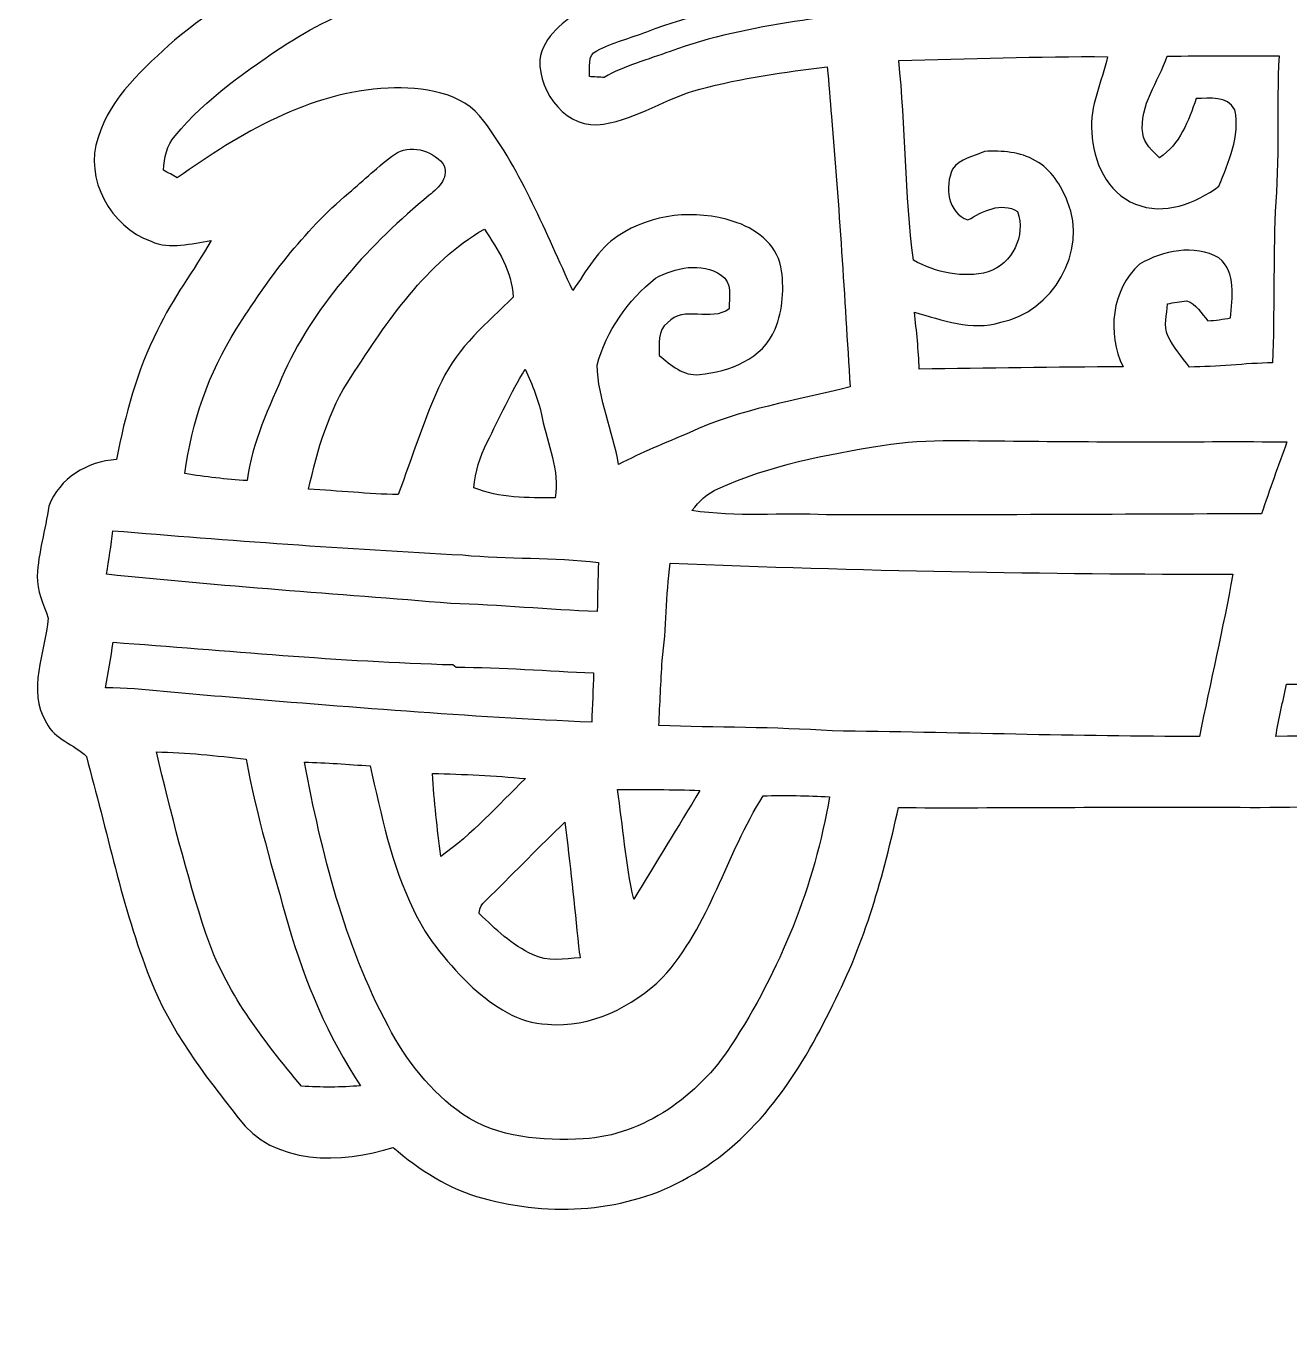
# Model space of a CAD drawing. Header units: centimetres. Extents: x -13.4 to 13.4, y -8.5 to 8.3.
# Drawn here: x -13.35 to -4.92, y -8.53 to 0.25 of the extents above; entities that cross this region are included whole.
import ezdxf

# ---------------------------------------------------------------- set-up
doc = ezdxf.new("R2010")
doc.units = ezdxf.units.CM
doc.header["$MEASUREMENT"] = 0
doc.layers.add('Camada 1', color=7, linetype='Continuous')

msp = doc.modelspace()

# ---------------------------------------------------------------- linework, layer by layer
at = {"layer": 'Camada 1', "color": 156}
for points, knots in [([(7.61965, 8.24018), (7.94914, 8.2423), (8.28357, 8.31497), (8.60989, 8.23877), (8.60989, 8.23877), (9.0925, 8.1481), (9.55604, 7.97594), (10.00407, 7.77768), (10.00407, 7.77768), (10.20409, 7.68843), (10.40659, 7.54027), (10.45033, 7.31166), (10.45033, 7.31166), (10.49197, 7.17267), (10.43269, 7.03367), (10.38331, 6.90562), (10.38331, 6.90562), (10.67223, 6.82766), (10.91917, 6.61246), (11.01653, 6.3267), (11.01653, 6.3267), (11.14602, 6.0198), (11.09239, 5.67865), (11.00137, 5.36928), (11.00137, 5.36928), (10.87437, 4.93994), (10.75937, 4.50708), (10.62073, 4.08128), (10.62073, 4.08128), (10.59921, 4.01954), (10.58932, 3.95498), (10.58403, 3.88972), (10.58403, 3.88972), (10.73219, 3.84632), (10.87154, 3.73591), (10.91423, 3.58315), (10.91423, 3.58315), (10.94705, 3.31823), (10.8913, 3.05364), (10.86908, 2.79011), (10.86908, 2.79011), (10.8599, 2.65677), (10.83415, 2.52518), (10.79324, 2.39818), (10.79324, 2.39818), (10.82462, 2.26413), (10.79923, 2.12724), (10.77701, 1.9939), (10.77701, 1.9939), (11.00278, 1.91628), (11.24126, 1.85032), (11.4307, 1.69791), (11.4307, 1.69791), (11.57181, 1.58574), (11.63601, 1.39805), (11.62049, 1.22132), (11.62049, 1.22132), (12.10909, 1.00929), (12.48339, 0.59584), (12.71763, 0.12452), (12.71763, 0.12452), (12.91836, -0.25858), (13.0249, -0.67944), (13.16389, -1.08654), (13.16389, -1.08654), (13.24256, -1.33032), (13.3156, -1.57902), (13.335, -1.83585), (13.335, -1.83585), (13.36428, -2.0902), (13.25033, -2.37455), (13.01255, -2.49237), (13.01255, -2.49237), (12.87073, -2.57281), (12.70494, -2.57493), (12.5469, -2.56892), (12.5469, -2.56892), (12.55253, -3.23639), (12.45658, -3.90525), (12.2749, -4.5473), (12.2749, -4.5473), (12.12639, -4.98016), (11.98209, -5.45287), (11.61944, -5.75839), (11.61944, -5.75839), (11.33122, -5.99827), (10.94987, -6.08295), (10.58367, -6.09599), (10.58367, -6.09599), (10.11414, -6.05861), (9.61602, -5.95453), (9.26182, -5.62151), (9.26182, -5.62151), (9.03216, -5.39396), (8.85825, -5.11457), (8.72067, -4.82318), (8.72067, -4.82318), (8.5665, -4.50249), (8.44868, -4.16065), (8.4088, -3.80612), (8.4088, -3.80612), (8.08389, -3.89466), (7.76004, -3.99026), (7.42738, -4.04529), (7.42738, -4.04529), (7.02522, -4.11973), (6.6174, -4.16277), (6.21629, -4.2439), (6.21629, -4.2439), (5.75098, -4.30671), (5.21263, -4.24285), (4.87221, -3.88832), (4.87221, -3.88832), (4.71487, -4.02307), (4.51309, -4.09609), (4.3053, -4.0901), (4.3053, -4.0901), (3.95639, -4.08235), (3.61173, -4.02096), (3.26424, -3.99415), (3.26424, -3.99415), (3.13513, -4.24885), (3.00248, -4.50497), (2.82081, -4.72687), (2.82081, -4.72687), (2.64478, -4.947), (2.41723, -5.12409), (2.16358, -5.24581), (2.16358, -5.24581), (2.06728, -6.00075), (1.7794, -6.72641), (1.36877, -7.36494), (1.36877, -7.36494), (1.17228, -7.66974), (0.87877, -7.89515), (0.57291, -8.08143), (0.57291, -8.08143), (-0.06419, -8.47689), (-0.91227, -8.52664), (-1.57868, -8.1735), (-1.57868, -8.1735), (-2.16817, -7.90999), (-2.5714, -7.36353), (-2.84902, -6.79908), (-2.84902, -6.79908), (-3.05399, -6.39585), (-3.1623, -5.95277), (-3.22967, -5.50827), (-3.22967, -5.50827), (-3.25861, -5.32129), (-3.3027, -5.13608), (-3.31082, -4.94665), (-3.31082, -4.94665), (-3.73556, -4.92865), (-4.16031, -4.95194), (-4.58505, -4.94805), (-4.58505, -4.94805), (-4.93713, -4.97592), (-5.29025, -4.96076), (-5.64268, -4.96464), (-5.64268, -4.96464), (-6.27133, -4.96217), (-6.89997, -4.97028), (-7.52863, -4.96675), (-7.52863, -4.96675), (-7.62776, -5.41937), (-7.75229, -5.87021), (-7.96748, -6.28297), (-7.96748, -6.28297), (-8.18373, -6.7391), (-8.48006, -7.18643), (-8.93233, -7.43549), (-8.93233, -7.43549), (-9.34472, -7.67257), (-9.85131, -7.69972), (-10.30393, -7.5759), (-10.30393, -7.5759), (-10.52865, -7.51487), (-10.72797, -7.38645), (-10.90295, -7.23582), (-10.90295, -7.23582), (-11.24585, -7.34659), (-11.7034, -7.35894), (-11.9387, -7.03791), (-11.9387, -7.03791), (-12.16589, -6.74899), (-12.39414, -6.45266), (-12.52784, -6.10693), (-12.52784, -6.10693), (-12.71446, -5.62751), (-12.815, -5.12022), (-12.95223, -4.62562), (-12.95223, -4.62562), (-13.03055, -4.54342), (-13.16566, -4.51309), (-13.21858, -4.39985), (-13.21858, -4.39985), (-13.35334, -4.18324), (-13.22352, -3.93064), (-13.20799, -3.7017), (-13.20799, -3.7017), (-13.23551, -3.60927), (-13.28526, -3.51966), (-13.27996, -3.42053), (-13.27996, -3.42053), (-13.27361, -3.26248), (-13.22563, -3.11043), (-13.20306, -2.95485), (-13.20306, -2.95485), (-13.13285, -2.76684), (-12.94588, -2.65535), (-12.75115, -2.64266), (-12.75115, -2.64266), (-12.69223, -2.34526), (-12.61604, -2.04893), (-12.47704, -1.77799), (-12.47704, -1.77799), (-12.37791, -1.56703), (-12.23398, -1.38289), (-12.11968, -1.18109), (-12.11968, -1.18109), (-12.25091, -1.19839), (-12.39237, -1.24424), (-12.52007, -1.18533), (-12.52007, -1.18533), (-12.78925, -1.08937), (-12.96882, -0.76834), (-12.87356, -0.49213), (-12.87356, -0.49213), (-12.78995, -0.21907), (-12.56523, -0.0275), (-12.36238, 0.1584), (-12.36238, 0.1584), (-12.11756, 0.35594), (-11.85757, 0.53693), (-11.57781, 0.68192), (-11.57781, 0.68192), (-11.11884, 0.90805), (-10.6246, 1.04775), (-10.13812, 1.2019), (-10.13812, 1.2019), (-10.20867, 1.58114), (-10.20197, 1.98754), (-10.03652, 2.3428), (-10.03652, 2.3428), (-9.88553, 2.67158), (-9.56345, 2.90653), (-9.2082, 2.96615), (-9.2082, 2.96615), (-8.83673, 3.04906), (-8.46173, 2.8889), (-8.16963, 2.66664), (-8.16963, 2.66664), (-8.13576, 2.78589), (-8.11212, 2.91958), (-8.01158, 3.00319), (-8.01158, 3.00319), (-7.91915, 3.10409), (-7.77769, 3.11996), (-7.65352, 3.1563), (-7.65352, 3.1563), (-7.53886, 3.29282), (-7.35682, 3.32527), (-7.19912, 3.38842), (-7.19912, 3.38842), (-6.84142, 3.52743), (-6.47417, 3.64243), (-6.102, 3.73768), (-6.102, 3.73768), (-5.61374, 3.8481), (-5.1121, 3.78566), (-4.62526, 3.70487), (-4.62526, 3.70487), (-4.56352, 3.82057), (-4.46617, 3.91159), (-4.34693, 3.96628), (-4.34693, 3.96628), (-4.34728, 4.23192), (-4.34974, 4.49791), (-4.33492, 4.7632), (-4.33492, 4.7632), (-4.3254, 5.24474), (-4.33069, 5.72698), (-4.30883, 6.20818), (-4.30883, 6.20818), (-4.34057, 6.48299), (-4.3635, 6.78956), (-4.21464, 7.03615), (-4.21464, 7.03615), (-4.09716, 7.21854), (-3.8682, 7.24146), (-3.67135, 7.25346), (-3.67135, 7.25346), (-2.5848, 7.36952), (-1.50812, 7.56108), (-0.42121, 7.67432), (-0.42121, 7.67432), (0.15521, 7.72617), (0.7313, 7.78157), (1.30844, 7.82742), (1.30844, 7.82742), (2.1985, 7.92585), (3.09033, 8.0077), (3.98144, 8.09837), (3.98144, 8.09837), (4.288, 8.12729), (4.59458, 8.16539), (4.90326, 8.15939), (4.90326, 8.15939), (5.15055, 8.15728), (5.39643, 8.18938), (5.64409, 8.1855), (5.64409, 8.1855), (6.05649, 8.17845), (6.46747, 8.22148), (6.87987, 8.21196), (6.87987, 8.21196), (7.12681, 8.2116), (7.37234, 8.24547), (7.61965, 8.24018)], [0, 0, 0, 0, 0.0123457, 0.0123457, 0.0123457, 0.0123457, 0.0246914, 0.0246914, 0.0246914, 0.0246914, 0.037037, 0.037037, 0.037037, 0.037037, 0.0493827, 0.0493827, 0.0493827, 0.0493827, 0.0617284, 0.0617284, 0.0617284, 0.0617284, 0.0740741, 0.0740741, 0.0740741, 0.0740741, 0.0864198, 0.0864198, 0.0864198, 0.0864198, 0.0987654, 0.0987654, 0.0987654, 0.0987654, 0.1111111, 0.1111111, 0.1111111, 0.1111111, 0.1234568, 0.1234568, 0.1234568, 0.1234568, 0.1358025, 0.1358025, 0.1358025, 0.1358025, 0.1481481, 0.1481481, 0.1481481, 0.1481481, 0.1604938, 0.1604938, 0.1604938, 0.1604938, 0.1728395, 0.1728395, 0.1728395, 0.1728395, 0.1851852, 0.1851852, 0.1851852, 0.1851852, 0.1975309, 0.1975309, 0.1975309, 0.1975309, 0.2098765, 0.2098765, 0.2098765, 0.2098765, 0.2222222, 0.2222222, 0.2222222, 0.2222222, 0.2345679, 0.2345679, 0.2345679, 0.2345679, 0.2469136, 0.2469136, 0.2469136, 0.2469136, 0.2592593, 0.2592593, 0.2592593, 0.2592593, 0.2716049, 0.2716049, 0.2716049, 0.2716049, 0.2839506, 0.2839506, 0.2839506, 0.2839506, 0.2962963, 0.2962963, 0.2962963, 0.2962963, 0.308642, 0.308642, 0.308642, 0.308642, 0.3209877, 0.3209877, 0.3209877, 0.3209877, 0.3333333, 0.3333333, 0.3333333, 0.3333333, 0.345679, 0.345679, 0.345679, 0.345679, 0.3580247, 0.3580247, 0.3580247, 0.3580247, 0.3703704, 0.3703704, 0.3703704, 0.3703704, 0.382716, 0.382716, 0.382716, 0.382716, 0.3950617, 0.3950617, 0.3950617, 0.3950617, 0.4074074, 0.4074074, 0.4074074, 0.4074074, 0.4197531, 0.4197531, 0.4197531, 0.4197531, 0.4320988, 0.4320988, 0.4320988, 0.4320988, 0.4444444, 0.4444444, 0.4444444, 0.4444444, 0.4567901, 0.4567901, 0.4567901, 0.4567901, 0.4691358, 0.4691358, 0.4691358, 0.4691358, 0.4814815, 0.4814815, 0.4814815, 0.4814815, 0.4938272, 0.4938272, 0.4938272, 0.4938272, 0.5061728, 0.5061728, 0.5061728, 0.5061728, 0.5185185, 0.5185185, 0.5185185, 0.5185185, 0.5308642, 0.5308642, 0.5308642, 0.5308642, 0.5432099, 0.5432099, 0.5432099, 0.5432099, 0.5555556, 0.5555556, 0.5555556, 0.5555556, 0.5679012, 0.5679012, 0.5679012, 0.5679012, 0.5802469, 0.5802469, 0.5802469, 0.5802469, 0.5925926, 0.5925926, 0.5925926, 0.5925926, 0.6049383, 0.6049383, 0.6049383, 0.6049383, 0.617284, 0.617284, 0.617284, 0.617284, 0.6296296, 0.6296296, 0.6296296, 0.6296296, 0.6419753, 0.6419753, 0.6419753, 0.6419753, 0.654321, 0.654321, 0.654321, 0.654321, 0.6666667, 0.6666667, 0.6666667, 0.6666667, 0.6790123, 0.6790123, 0.6790123, 0.6790123, 0.691358, 0.691358, 0.691358, 0.691358, 0.7037037, 0.7037037, 0.7037037, 0.7037037, 0.7160494, 0.7160494, 0.7160494, 0.7160494, 0.7283951, 0.7283951, 0.7283951, 0.7283951, 0.7407407, 0.7407407, 0.7407407, 0.7407407, 0.7530864, 0.7530864, 0.7530864, 0.7530864, 0.7654321, 0.7654321, 0.7654321, 0.7654321, 0.7777778, 0.7777778, 0.7777778, 0.7777778, 0.7901235, 0.7901235, 0.7901235, 0.7901235, 0.8024691, 0.8024691, 0.8024691, 0.8024691, 0.8148148, 0.8148148, 0.8148148, 0.8148148, 0.8271605, 0.8271605, 0.8271605, 0.8271605, 0.8395062, 0.8395062, 0.8395062, 0.8395062, 0.8518519, 0.8518519, 0.8518519, 0.8518519, 0.8641975, 0.8641975, 0.8641975, 0.8641975, 0.8765432, 0.8765432, 0.8765432, 0.8765432, 0.8888889, 0.8888889, 0.8888889, 0.8888889, 0.9012346, 0.9012346, 0.9012346, 0.9012346, 0.9135802, 0.9135802, 0.9135802, 0.9135802, 0.9259259, 0.9259259, 0.9259259, 0.9259259, 0.9382716, 0.9382716, 0.9382716, 0.9382716, 0.9506173, 0.9506173, 0.9506173, 0.9506173, 0.962963, 0.962963, 0.962963, 0.962963, 0.9753086, 0.9753086, 0.9753086, 0.9753086, 1, 1, 1, 1]), ([(-10.3318, 0.66111), (-10.3318, 0.66111), (-10.3318, 0.66111), (-10.3318, 0.66111), (-10.3318, 0.66111), (-10.76889, 0.52105), (-11.21621, 0.38593), (-11.60638, 0.13723), (-11.60638, 0.13723), (-11.87731, -0.04197), (-12.15107, -0.2293), (-12.35957, -0.4819), (-12.35957, -0.4819), (-12.41671, -0.54434), (-12.43117, -0.629), (-12.43647, -0.71049), (-12.43647, -0.71049), (-12.40613, -0.72743), (-12.37544, -0.74471), (-12.3451, -0.76234), (-12.3451, -0.76234), (-11.92706, -0.46567), (-11.46209, -0.18767), (-10.93611, -0.16262), (-10.93611, -0.16262), (-10.71138, -0.15558), (-10.43904, -0.18379), (-10.29757, -0.38311), (-10.29757, -0.38311), (-10.04076, -0.72565), (-9.88447, -1.12818), (-9.70421, -1.51306), (-9.70421, -1.51306), (-9.61036, -1.38606), (-9.5377, -1.23542), (-9.3994, -1.14935), (-9.3994, -1.14935), (-9.1768, -0.99871), (-8.88541, -0.97189), (-8.63176, -1.05268), (-8.63176, -1.05268), (-8.48713, -1.09643), (-8.34672, -1.20085), (-8.3132, -1.35573), (-8.3132, -1.35573), (-8.29098, -1.49436), (-8.29839, -1.64146), (-8.35236, -1.7727), (-8.35236, -1.7727), (-8.4328, -1.96956), (-8.65857, -2.05775), (-8.85648, -2.07468), (-8.85648, -2.07468), (-8.96619, -2.08915), (-9.04769, -2.01083), (-9.126, -1.94839), (-9.126, -1.94839), (-9.12636, -1.87254), (-9.13906, -1.78118), (-9.06992, -1.72895), (-9.06992, -1.72895), (-8.96055, -1.60901), (-8.78346, -1.72931), (-8.65822, -1.63617), (-8.65822, -1.63617), (-8.66245, -1.55928), (-8.63388, -1.45944), (-8.7129, -1.41111), (-8.7129, -1.41111), (-8.84307, -1.3215), (-9.02229, -1.36136), (-9.15175, -1.43228), (-9.15175, -1.43228), (-9.3345, -1.57902), (-9.4809, -1.78505), (-9.54122, -2.01259), (-9.54122, -2.01259), (-9.53417, -2.23908), (-9.4361, -2.45251), (-9.39799, -2.67545), (-9.39799, -2.67545), (-9.24489, -2.59715), (-9.08579, -2.53152), (-8.92739, -2.46415), (-8.92739, -2.46415), (-8.58731, -2.30504), (-8.21302, -2.24861), (-7.85176, -2.15759), (-7.85176, -2.15759), (-7.88846, -1.55575), (-7.92444, -0.95355), (-7.9763, -0.35312), (-7.9763, -0.35312), (-7.98583, -0.24236), (-7.9943, -0.13158), (-8.00381, -0.02117), (-8.00381, -0.02117), (-8.28957, -0.05432), (-8.57603, -0.09455), (-8.85436, -0.16968), (-8.85436, -0.16968), (-9.07626, -0.22647), (-9.26923, -0.36688), (-9.49748, -0.40323), (-9.49748, -0.40323), (-9.74019, -0.44732), (-9.93034, -0.19614), (-9.9247, 0.02611), (-9.9247, 0.02611), (-9.89894, 0.18555), (-9.76206, 0.28787), (-9.63224, 0.36476), (-9.63224, 0.36476), (-9.74019, 0.49812), (-9.85167, 0.629), (-9.94903, 0.77045), (-9.94903, 0.77045), (-10.08133, 0.75247), (-10.20515, 0.70131), (-10.3318, 0.66111)], [0, 0, 0, 0, 0.0322581, 0.0322581, 0.0322581, 0.0322581, 0.0645161, 0.0645161, 0.0645161, 0.0645161, 0.0967742, 0.0967742, 0.0967742, 0.0967742, 0.1290323, 0.1290323, 0.1290323, 0.1290323, 0.1612903, 0.1612903, 0.1612903, 0.1612903, 0.1935484, 0.1935484, 0.1935484, 0.1935484, 0.2258065, 0.2258065, 0.2258065, 0.2258065, 0.2580645, 0.2580645, 0.2580645, 0.2580645, 0.2903226, 0.2903226, 0.2903226, 0.2903226, 0.3225806, 0.3225806, 0.3225806, 0.3225806, 0.3548387, 0.3548387, 0.3548387, 0.3548387, 0.3870968, 0.3870968, 0.3870968, 0.3870968, 0.4193548, 0.4193548, 0.4193548, 0.4193548, 0.4516129, 0.4516129, 0.4516129, 0.4516129, 0.483871, 0.483871, 0.483871, 0.483871, 0.516129, 0.516129, 0.516129, 0.516129, 0.5483871, 0.5483871, 0.5483871, 0.5483871, 0.5806452, 0.5806452, 0.5806452, 0.5806452, 0.6129032, 0.6129032, 0.6129032, 0.6129032, 0.6451613, 0.6451613, 0.6451613, 0.6451613, 0.6774194, 0.6774194, 0.6774194, 0.6774194, 0.7096774, 0.7096774, 0.7096774, 0.7096774, 0.7419355, 0.7419355, 0.7419355, 0.7419355, 0.7741935, 0.7741935, 0.7741935, 0.7741935, 0.8064516, 0.8064516, 0.8064516, 0.8064516, 0.8387097, 0.8387097, 0.8387097, 0.8387097, 0.8709677, 0.8709677, 0.8709677, 0.8709677, 0.9032258, 0.9032258, 0.9032258, 0.9032258, 0.9354839, 0.9354839, 0.9354839, 0.9354839, 1, 1, 1, 1]), ([(-6.1027, 0.64523), (-6.1027, 0.64523), (-6.1027, 0.64523), (-6.1027, 0.64523), (-6.1027, 0.64523), (-6.5144, 0.60924), (-6.92962, 0.63853), (-7.33918, 0.57643), (-7.33918, 0.57643), (-7.96713, 0.48823), (-8.61095, 0.44238), (-9.20855, 0.21378), (-9.20855, 0.21378), (-9.31967, 0.17039), (-9.43786, 0.14357), (-9.54334, 0.08643), (-9.54334, 0.08643), (-9.61072, 0.05679), (-9.58532, -0.02786), (-9.59237, -0.08573), (-9.59237, -0.08573), (-9.56803, -0.08714), (-9.51865, -0.08995), (-9.49395, -0.09136), (-9.49395, -0.09136), (-9.35672, -0.01164), (-9.20185, 0.0275), (-9.05403, 0.08254), (-9.05403, 0.08254), (-8.51464, 0.27763), (-7.9375, 0.31221), (-7.37446, 0.39652), (-7.37446, 0.39652), (-7.00051, 0.45332), (-6.62199, 0.44662), (-6.24521, 0.46884), (-6.24521, 0.46884), (-5.82153, 0.478), (-5.3975, 0.49035), (-4.97416, 0.46989), (-4.97416, 0.46989), (-4.51272, 0.42262), (-4.05024, 0.37606), (-3.59587, 0.28117), (-3.59587, 0.28117), (-3.49708, 0.26175), (-3.40042, 0.23354), (-3.3087, 0.19156), (-3.3087, 0.19156), (-3.25049, 0.16932), (-3.18735, 0.12276), (-3.1249, 0.1605), (-3.1249, 0.1605), (-3.11431, 0.20214), (-3.11185, 0.24482), (-3.10797, 0.2868), (-3.10797, 0.2868), (-3.31964, 0.41733), (-3.56904, 0.45578), (-3.80929, 0.50058), (-3.80929, 0.50058), (-4.11409, 0.55174), (-4.421, 0.58878), (-4.72863, 0.61877), (-4.72863, 0.61877), (-5.18478, 0.67168), (-5.64479, 0.64698), (-6.1027, 0.64523)], [0, 0, 0, 0, 0.0555556, 0.0555556, 0.0555556, 0.0555556, 0.1111111, 0.1111111, 0.1111111, 0.1111111, 0.1666667, 0.1666667, 0.1666667, 0.1666667, 0.2222222, 0.2222222, 0.2222222, 0.2222222, 0.2777778, 0.2777778, 0.2777778, 0.2777778, 0.3333333, 0.3333333, 0.3333333, 0.3333333, 0.3888889, 0.3888889, 0.3888889, 0.3888889, 0.4444444, 0.4444444, 0.4444444, 0.4444444, 0.5, 0.5, 0.5, 0.5, 0.5555556, 0.5555556, 0.5555556, 0.5555556, 0.6111111, 0.6111111, 0.6111111, 0.6111111, 0.6666667, 0.6666667, 0.6666667, 0.6666667, 0.7222222, 0.7222222, 0.7222222, 0.7222222, 0.7777778, 0.7777778, 0.7777778, 0.7777778, 0.8333333, 0.8333333, 0.8333333, 0.8333333, 0.8888889, 0.8888889, 0.8888889, 0.8888889, 1, 1, 1, 1]), ([(-7.52651, 0.02258), (-7.52651, 0.02258), (-7.52651, 0.02258), (-7.52651, 0.02258), (-7.52651, 0.02258), (-7.48064, -0.42121), (-7.487, -0.86959), (-7.42914, -1.31234), (-7.42914, -1.31234), (-7.27816, -1.39559), (-7.0986, -1.43403), (-6.92891, -1.38994), (-6.92891, -1.38994), (-6.76804, -1.33631), (-6.67631, -1.14757), (-6.73276, -0.98707), (-6.73276, -0.98707), (-6.84283, -0.91792), (-6.9663, -0.98743), (-7.06472, -1.04281), (-7.06472, -1.04281), (-7.2009, -0.99484), (-7.22136, -0.8195), (-7.16667, -0.70379), (-7.16667, -0.70379), (-7.11834, -0.63217), (-7.02556, -0.61982), (-6.95289, -0.58525), (-6.95289, -0.58525), (-6.83753, -0.58137), (-6.71547, -0.58561), (-6.61387, -0.64769), (-6.61387, -0.64769), (-6.50699, -0.70414), (-6.44277, -0.81421), (-6.39867, -0.92287), (-6.39867, -0.92287), (-6.26145, -1.2506), (-6.50027, -1.66193), (-6.84564, -1.72544), (-6.84564, -1.72544), (-7.04037, -1.78859), (-7.23511, -1.70956), (-7.42209, -1.6591), (-7.42209, -1.6591), (-7.40728, -1.78505), (-7.39493, -1.91135), (-7.38964, -2.0387), (-7.38964, -2.0387), (-6.93596, -2.03412), (-6.48229, -2.0253), (-6.02826, -2.02352), (-6.02826, -2.02352), (-6.13833, -1.80199), (-6.10481, -1.50671), (-5.91784, -1.33772), (-5.91784, -1.33772), (-5.76155, -1.24741), (-5.55342, -1.20368), (-5.38797, -1.2968), (-5.38797, -1.2968), (-5.27049, -1.39488), (-5.30153, -1.56316), (-5.31035, -1.69757), (-5.31035, -1.69757), (-5.36081, -1.70638), (-5.41126, -1.71309), (-5.46206, -1.71662), (-5.46206, -1.71662), (-5.50474, -1.66792), (-5.53826, -1.60197), (-5.60492, -1.58255), (-5.60492, -1.58255), (-5.64727, -1.5882), (-5.68924, -1.5949), (-5.73122, -1.60338), (-5.73122, -1.60338), (-5.7358, -1.67393), (-5.76121, -1.75012), (-5.7291, -1.81785), (-5.7291, -1.81785), (-5.69066, -1.89264), (-5.63633, -1.95791), (-5.58587, -2.02494), (-5.58587, -2.02494), (-5.39996, -2.02494), (-5.21545, -2.00025), (-5.02954, -1.99672), (-5.02954, -1.99672), (-5.01791, -1.66017), (-5.02462, -1.32326), (-5.01368, -0.98707), (-5.01368, -0.98707), (-4.98193, -0.64135), (-5.0045, -0.2935), (-4.98686, 0.05291), (-4.98686, 0.05291), (-5.23592, 0.0515), (-5.48498, 0.05432), (-5.73405, 0.05045), (-5.73405, 0.05045), (-5.79191, -0.11959), (-5.92067, -0.27693), (-5.89738, -0.46531), (-5.89738, -0.46531), (-5.88963, -0.53552), (-5.83035, -0.57962), (-5.7859, -0.62793), (-5.7859, -0.62793), (-5.64727, -0.53903), (-5.59257, -0.37994), (-5.54002, -0.23283), (-5.54002, -0.23283), (-5.45146, -0.23142), (-5.33047, -0.21025), (-5.28214, -0.30762), (-5.28214, -0.30762), (-5.24403, -0.48436), (-5.32659, -0.65617), (-5.38797, -0.81774), (-5.38797, -0.81774), (-5.54496, -0.93274), (-5.75556, -1.01635), (-5.94642, -0.93661), (-5.94642, -0.93661), (-6.13728, -0.86218), (-6.22864, -0.65051), (-6.23746, -0.45755), (-6.23746, -0.45755), (-6.25369, -0.28117), (-6.16902, -0.121), (-6.13197, 0.04655), (-6.13197, 0.04655), (-6.59729, 0.05221), (-7.06154, 0.02857), (-7.52651, 0.02258)], [0, 0, 0, 0, 0.0285714, 0.0285714, 0.0285714, 0.0285714, 0.0571429, 0.0571429, 0.0571429, 0.0571429, 0.0857143, 0.0857143, 0.0857143, 0.0857143, 0.1142857, 0.1142857, 0.1142857, 0.1142857, 0.1428571, 0.1428571, 0.1428571, 0.1428571, 0.1714286, 0.1714286, 0.1714286, 0.1714286, 0.2, 0.2, 0.2, 0.2, 0.2285714, 0.2285714, 0.2285714, 0.2285714, 0.2571429, 0.2571429, 0.2571429, 0.2571429, 0.2857143, 0.2857143, 0.2857143, 0.2857143, 0.3142857, 0.3142857, 0.3142857, 0.3142857, 0.3428571, 0.3428571, 0.3428571, 0.3428571, 0.3714286, 0.3714286, 0.3714286, 0.3714286, 0.4, 0.4, 0.4, 0.4, 0.4285714, 0.4285714, 0.4285714, 0.4285714, 0.4571429, 0.4571429, 0.4571429, 0.4571429, 0.4857143, 0.4857143, 0.4857143, 0.4857143, 0.5142857, 0.5142857, 0.5142857, 0.5142857, 0.5428571, 0.5428571, 0.5428571, 0.5428571, 0.5714286, 0.5714286, 0.5714286, 0.5714286, 0.6, 0.6, 0.6, 0.6, 0.6285714, 0.6285714, 0.6285714, 0.6285714, 0.6571429, 0.6571429, 0.6571429, 0.6571429, 0.6857143, 0.6857143, 0.6857143, 0.6857143, 0.7142857, 0.7142857, 0.7142857, 0.7142857, 0.7428571, 0.7428571, 0.7428571, 0.7428571, 0.7714286, 0.7714286, 0.7714286, 0.7714286, 0.8, 0.8, 0.8, 0.8, 0.8285714, 0.8285714, 0.8285714, 0.8285714, 0.8571429, 0.8571429, 0.8571429, 0.8571429, 0.8857143, 0.8857143, 0.8857143, 0.8857143, 0.9142857, 0.9142857, 0.9142857, 0.9142857, 0.9428571, 0.9428571, 0.9428571, 0.9428571, 1, 1, 1, 1]), ([(-10.89377, -0.60501), (-10.89377, -0.60501), (-10.89377, -0.60501), (-10.89377, -0.60501), (-10.89377, -0.60501), (-11.00278, -0.68333), (-11.09909, -0.77752), (-11.20104, -0.86465), (-11.20104, -0.86465), (-11.50443, -1.11831), (-11.74115, -1.44073), (-11.9514, -1.7727), (-11.9514, -1.7727), (-12.1352, -2.06409), (-12.24914, -2.39535), (-12.2943, -2.73649), (-12.2943, -2.73649), (-12.15707, -2.76014), (-12.01842, -2.77424), (-11.87908, -2.78377), (-11.87908, -2.78377), (-11.84592, -2.52659), (-11.72915, -2.29164), (-11.62966, -2.05563), (-11.62966, -2.05563), (-11.41095, -1.58891), (-11.055, -1.20402), (-10.662, -0.8777), (-10.662, -0.8777), (-10.59814, -0.82868), (-10.52089, -0.7514), (-10.57133, -0.66533), (-10.57133, -0.66533), (-10.64718, -0.57679), (-10.79287, -0.53445), (-10.89377, -0.60501)], [0, 0, 0, 0, 0.1, 0.1, 0.1, 0.1, 0.2, 0.2, 0.2, 0.2, 0.3, 0.3, 0.3, 0.3, 0.4, 0.4, 0.4, 0.4, 0.5, 0.5, 0.5, 0.5, 0.6, 0.6, 0.6, 0.6, 0.7, 0.7, 0.7, 0.7, 0.8, 0.8, 0.8, 0.8, 1, 1, 1, 1]), ([(-11.18305, -2.08986), (-11.18305, -2.08986), (-11.18305, -2.08986), (-11.18305, -2.08986), (-11.18305, -2.08986), (-11.33439, -2.31457), (-11.40918, -2.57915), (-11.46775, -2.84056), (-11.46775, -2.84056), (-11.26842, -2.85184), (-11.06981, -2.87231), (-10.87049, -2.87725), (-10.87049, -2.87725), (-10.77382, -2.62395), (-10.69516, -2.36326), (-10.57804, -2.11842), (-10.57804, -2.11842), (-10.47115, -1.89159), (-10.27465, -1.73036), (-10.10073, -1.55751), (-10.10073, -1.55751), (-10.11061, -1.38747), (-10.20268, -1.24107), (-10.29405, -1.10348), (-10.29405, -1.10348), (-10.68492, -1.33139), (-10.9421, -1.71874), (-11.18305, -2.08986)], [0, 0, 0, 0, 0.125, 0.125, 0.125, 0.125, 0.25, 0.25, 0.25, 0.25, 0.375, 0.375, 0.375, 0.375, 0.5, 0.5, 0.5, 0.5, 0.625, 0.625, 0.625, 0.625, 0.75, 0.75, 0.75, 0.75, 1, 1, 1, 1]), ([(-10.27606, -2.52764), (-10.27606, -2.52764), (-10.27606, -2.52764), (-10.27606, -2.52764), (-10.27606, -2.52764), (-10.32439, -2.62254), (-10.35508, -2.72486), (-10.36425, -2.83104), (-10.36425, -2.83104), (-10.19245, -2.90018), (-10.00407, -2.89947), (-9.82203, -2.89842), (-9.82203, -2.89842), (-9.78746, -2.71356), (-9.87354, -2.54141), (-9.90741, -2.36361), (-9.90741, -2.36361), (-9.93104, -2.25142), (-9.97231, -2.14383), (-10.02065, -2.04011), (-10.02065, -2.04011), (-10.11802, -2.19604), (-10.19315, -2.36395), (-10.27606, -2.52764)], [0, 0, 0, 0, 0.1428571, 0.1428571, 0.1428571, 0.1428571, 0.2857143, 0.2857143, 0.2857143, 0.2857143, 0.4285714, 0.4285714, 0.4285714, 0.4285714, 0.5714286, 0.5714286, 0.5714286, 0.5714286, 0.7142857, 0.7142857, 0.7142857, 0.7142857, 1, 1, 1, 1]), ([(-7.63798, -2.54811), (-7.63798, -2.54811), (-7.63798, -2.54811), (-7.63798, -2.54811), (-7.63798, -2.54811), (-8.01123, -2.6095), (-8.38799, -2.6804), (-8.73407, -2.8381), (-8.73407, -2.8381), (-8.80604, -2.86702), (-8.86036, -2.92347), (-8.90763, -2.98309), (-8.90763, -2.98309), (-8.60989, -3.03001), (-8.30756, -2.99755), (-8.00805, -3.01096), (-8.00805, -3.01096), (-7.04003, -3.01483), (-6.07201, -3.00813), (-5.10399, -3.00496), (-5.10399, -3.00496), (-5.0493, -2.84409), (-4.9918, -2.68393), (-4.93394, -2.52411), (-4.93394, -2.52411), (-5.52309, -2.5213), (-6.11222, -2.52801), (-6.70136, -2.51919), (-6.70136, -2.51919), (-7.01357, -2.5213), (-7.32825, -2.49872), (-7.63798, -2.54811)], [0, 0, 0, 0, 0.1111111, 0.1111111, 0.1111111, 0.1111111, 0.2222222, 0.2222222, 0.2222222, 0.2222222, 0.3333333, 0.3333333, 0.3333333, 0.3333333, 0.4444444, 0.4444444, 0.4444444, 0.4444444, 0.5555556, 0.5555556, 0.5555556, 0.5555556, 0.6666667, 0.6666667, 0.6666667, 0.6666667, 0.7777778, 0.7777778, 0.7777778, 0.7777778, 1, 1, 1, 1]), ([(-12.77479, -3.11784), (-12.77479, -3.11784), (-12.77479, -3.11784), (-12.77479, -3.11784), (-12.77479, -3.11784), (-12.78713, -3.21486), (-12.80089, -3.31187), (-12.81712, -3.40854), (-12.81712, -3.40854), (-12.05264, -3.49037), (-11.28395, -3.53942), (-10.51806, -3.60398), (-10.51806, -3.60398), (-10.19139, -3.61456), (-9.86613, -3.64489), (-9.53981, -3.6576), (-9.53981, -3.6576), (-9.53805, -3.54824), (-9.53558, -3.43887), (-9.53205, -3.32987), (-9.53205, -3.32987), (-9.83297, -3.29352), (-10.13672, -3.30904), (-10.43798, -3.27978), (-10.43798, -3.27978), (-11.21762, -3.23849), (-11.99656, -3.18347), (-12.77479, -3.11784)], [0, 0, 0, 0, 0.125, 0.125, 0.125, 0.125, 0.25, 0.25, 0.25, 0.25, 0.375, 0.375, 0.375, 0.375, 0.5, 0.5, 0.5, 0.5, 0.625, 0.625, 0.625, 0.625, 0.75, 0.75, 0.75, 0.75, 1, 1, 1, 1]), ([(-9.10624, -3.98392), (-9.10624, -3.98392), (-9.10624, -3.98392), (-9.10624, -3.98392), (-9.10624, -3.98392), (-9.11472, -4.12891), (-9.12213, -4.27426), (-9.12883, -4.41924), (-9.12883, -4.41924), (-8.74324, -4.43301), (-8.35694, -4.4277), (-7.97171, -4.45523), (-7.97171, -4.45523), (-7.15398, -4.46369), (-6.33694, -4.49262), (-5.51921, -4.49155), (-5.51921, -4.49155), (-5.443, -4.13066), (-5.36187, -3.77084), (-5.29519, -3.40854), (-5.29519, -3.40854), (-6.5479, -3.40854), (-7.80062, -3.38596), (-9.05228, -3.33516), (-9.05228, -3.33516), (-9.08226, -3.5507), (-9.07732, -3.76872), (-9.10624, -3.98392)], [0, 0, 0, 0, 0.125, 0.125, 0.125, 0.125, 0.25, 0.25, 0.25, 0.25, 0.375, 0.375, 0.375, 0.375, 0.5, 0.5, 0.5, 0.5, 0.625, 0.625, 0.625, 0.625, 0.75, 0.75, 0.75, 0.75, 1, 1, 1, 1]), ([(-12.77373, -3.86291), (-12.77373, -3.86291), (-12.77373, -3.86291), (-12.77373, -3.86291), (-12.77373, -3.86291), (-12.78678, -3.96487), (-12.80583, -4.0661), (-12.82488, -4.16736), (-12.82488, -4.16736), (-12.56452, -4.16947), (-12.307, -4.20792), (-12.04771, -4.22556), (-12.04771, -4.22556), (-11.22503, -4.29541), (-10.402, -4.36068), (-9.57721, -4.39737), (-9.57721, -4.39737), (-9.57262, -4.2873), (-9.56803, -4.17759), (-9.56486, -4.06752), (-9.56486, -4.06752), (-9.87072, -4.05482), (-10.17587, -4.03014), (-10.48243, -4.02978), (-10.48243, -4.02978), (-10.48243, -4.02978), (-10.50536, -4.0125), (-10.50536, -4.0125), (-10.50536, -4.0125), (-11.26278, -3.99133), (-12.01807, -3.91759), (-12.77373, -3.86291)], [0, 0, 0, 0, 0.1111111, 0.1111111, 0.1111111, 0.1111111, 0.2222222, 0.2222222, 0.2222222, 0.2222222, 0.3333333, 0.3333333, 0.3333333, 0.3333333, 0.4444444, 0.4444444, 0.4444444, 0.4444444, 0.5555556, 0.5555556, 0.5555556, 0.5555556, 0.6666667, 0.6666667, 0.6666667, 0.6666667, 0.7777778, 0.7777778, 0.7777778, 0.7777778, 1, 1, 1, 1]), ([(-4.93606, -4.14231), (-4.93606, -4.14231), (-4.93606, -4.14231), (-4.93606, -4.14231), (-4.93606, -4.14231), (-4.96111, -4.25838), (-4.99004, -4.37373), (-5.00839, -4.49121), (-5.00839, -4.49121), (-4.16806, -4.49014), (-3.32846, -4.46158), (-2.48778, -4.45276), (-2.48778, -4.45276), (-2.45638, -4.33387), (-2.45039, -4.21075), (-2.48884, -4.09327), (-2.48884, -4.09327), (-3.30446, -4.12362), (-4.12009, -4.1476), (-4.93606, -4.14231)], [0, 0, 0, 0, 0.1666667, 0.1666667, 0.1666667, 0.1666667, 0.3333333, 0.3333333, 0.3333333, 0.3333333, 0.5, 0.5, 0.5, 0.5, 0.6666667, 0.6666667, 0.6666667, 0.6666667, 1, 1, 1, 1]), ([(-12.4848, -4.59527), (-12.4848, -4.59527), (-12.4848, -4.59527), (-12.4848, -4.59527), (-12.4848, -4.59527), (-12.38532, -5.00238), (-12.28513, -5.41019), (-12.15354, -5.80813), (-12.15354, -5.80813), (-12.02548, -6.19371), (-11.77325, -6.51932), (-11.51536, -6.82659), (-11.51536, -6.82659), (-11.38413, -6.83612), (-11.2522, -6.83506), (-11.12096, -6.82449), (-11.12096, -6.82449), (-11.33862, -6.49639), (-11.49385, -6.13127), (-11.60215, -5.75344), (-11.60215, -5.75344), (-11.70622, -5.38621), (-11.81593, -5.01931), (-11.88507, -4.64326), (-11.88507, -4.64326), (-12.0844, -4.62033), (-12.28407, -4.5988), (-12.4848, -4.59527)], [0, 0, 0, 0, 0.125, 0.125, 0.125, 0.125, 0.25, 0.25, 0.25, 0.25, 0.375, 0.375, 0.375, 0.375, 0.5, 0.5, 0.5, 0.5, 0.625, 0.625, 0.625, 0.625, 0.75, 0.75, 0.75, 0.75, 1, 1, 1, 1]), ([(-11.49631, -4.66372), (-11.49631, -4.66372), (-11.49631, -4.66372), (-11.49631, -4.66372), (-11.49631, -4.66372), (-11.37955, -5.26908), (-11.22997, -5.87798), (-10.93716, -6.42513), (-10.93716, -6.42513), (-10.81722, -6.65444), (-10.65283, -6.86576), (-10.43904, -7.01428), (-10.43904, -7.01428), (-10.20445, -7.17337), (-9.90812, -7.19278), (-9.6333, -7.17973), (-9.6333, -7.17973), (-9.22549, -7.15362), (-8.86672, -6.89151), (-8.64729, -6.55778), (-8.64729, -6.55778), (-8.3192, -6.05508), (-8.08848, -5.4871), (-7.98935, -4.89408), (-7.98935, -4.89408), (-8.13681, -4.88843), (-8.28463, -4.88314), (-8.43244, -4.88843), (-8.43244, -4.88843), (-8.6808, -5.28002), (-8.78628, -5.75522), (-9.10413, -6.10234), (-9.10413, -6.10234), (-9.30627, -6.29884), (-9.58567, -6.4389), (-9.87354, -6.41349), (-9.87354, -6.41349), (-10.06616, -6.4082), (-10.23161, -6.29284), (-10.37025, -6.16973), (-10.37025, -6.16973), (-10.52794, -6.01802), (-10.67611, -5.85011), (-10.76713, -5.64902), (-10.76713, -5.64902), (-10.91706, -5.3467), (-10.98126, -5.01402), (-11.05746, -4.68841), (-11.05746, -4.68841), (-11.20387, -4.67854), (-11.34956, -4.66653), (-11.49631, -4.66372)], [0, 0, 0, 0, 0.0714286, 0.0714286, 0.0714286, 0.0714286, 0.1428571, 0.1428571, 0.1428571, 0.1428571, 0.2142857, 0.2142857, 0.2142857, 0.2142857, 0.2857143, 0.2857143, 0.2857143, 0.2857143, 0.3571429, 0.3571429, 0.3571429, 0.3571429, 0.4285714, 0.4285714, 0.4285714, 0.4285714, 0.5, 0.5, 0.5, 0.5, 0.5714286, 0.5714286, 0.5714286, 0.5714286, 0.6428571, 0.6428571, 0.6428571, 0.6428571, 0.7142857, 0.7142857, 0.7142857, 0.7142857, 0.7857143, 0.7857143, 0.7857143, 0.7857143, 0.8571429, 0.8571429, 0.8571429, 0.8571429, 1, 1, 1, 1]), ([(-10.64013, -4.73957), (-10.64013, -4.73957), (-10.64013, -4.73957), (-10.64013, -4.73957), (-10.64013, -4.73957), (-10.63096, -4.92441), (-10.60802, -5.10821), (-10.5858, -5.29237), (-10.5858, -5.29237), (-10.37378, -5.14667), (-10.2048, -4.95053), (-10.0203, -4.77343), (-10.0203, -4.77343), (-10.22631, -4.75297), (-10.43304, -4.7431), (-10.64013, -4.73957)], [0, 0, 0, 0, 0.2, 0.2, 0.2, 0.2, 0.4, 0.4, 0.4, 0.4, 0.6, 0.6, 0.6, 0.6, 1, 1, 1, 1]), ([(-9.40541, -4.84681), (-9.40541, -4.84681), (-9.40541, -4.84681), (-9.40541, -4.84681), (-9.40541, -4.84681), (-9.36766, -5.09057), (-9.35319, -5.33788), (-9.29569, -5.57847), (-9.29569, -5.57847), (-9.15, -5.33505), (-8.99936, -5.09517), (-8.85436, -4.85174), (-8.85436, -4.85174), (-9.03781, -4.84681), (-9.2216, -4.8447), (-9.40541, -4.84681)], [0, 0, 0, 0, 0.2, 0.2, 0.2, 0.2, 0.4, 0.4, 0.4, 0.4, 0.6, 0.6, 0.6, 0.6, 1, 1, 1, 1]), ([(-10.25137, -5.55412), (-10.25137, -5.55412), (-10.25137, -5.55412), (-10.25137, -5.55412), (-10.25137, -5.55412), (-10.28276, -5.58977), (-10.33356, -5.61974), (-10.32792, -5.67443), (-10.32792, -5.67443), (-10.22103, -5.77849), (-10.1092, -5.88503), (-9.97196, -5.94854), (-9.97196, -5.94854), (-9.87354, -5.99827), (-9.76029, -5.97605), (-9.65481, -5.97041), (-9.65481, -5.97041), (-9.65729, -5.95066), (-9.66257, -5.91149), (-9.66505, -5.89209), (-9.66505, -5.89209), (-9.69398, -5.61622), (-9.72079, -5.34), (-9.75677, -5.06482), (-9.75677, -5.06482), (-9.92611, -5.22357), (-10.08415, -5.39326), (-10.25137, -5.55412)], [0, 0, 0, 0, 0.125, 0.125, 0.125, 0.125, 0.25, 0.25, 0.25, 0.25, 0.375, 0.375, 0.375, 0.375, 0.5, 0.5, 0.5, 0.5, 0.625, 0.625, 0.625, 0.625, 0.75, 0.75, 0.75, 0.75, 1, 1, 1, 1])]:
    msp.add_open_spline(points, degree=3, knots=knots, dxfattribs=at)

doc.saveas('drawing.dxf')
